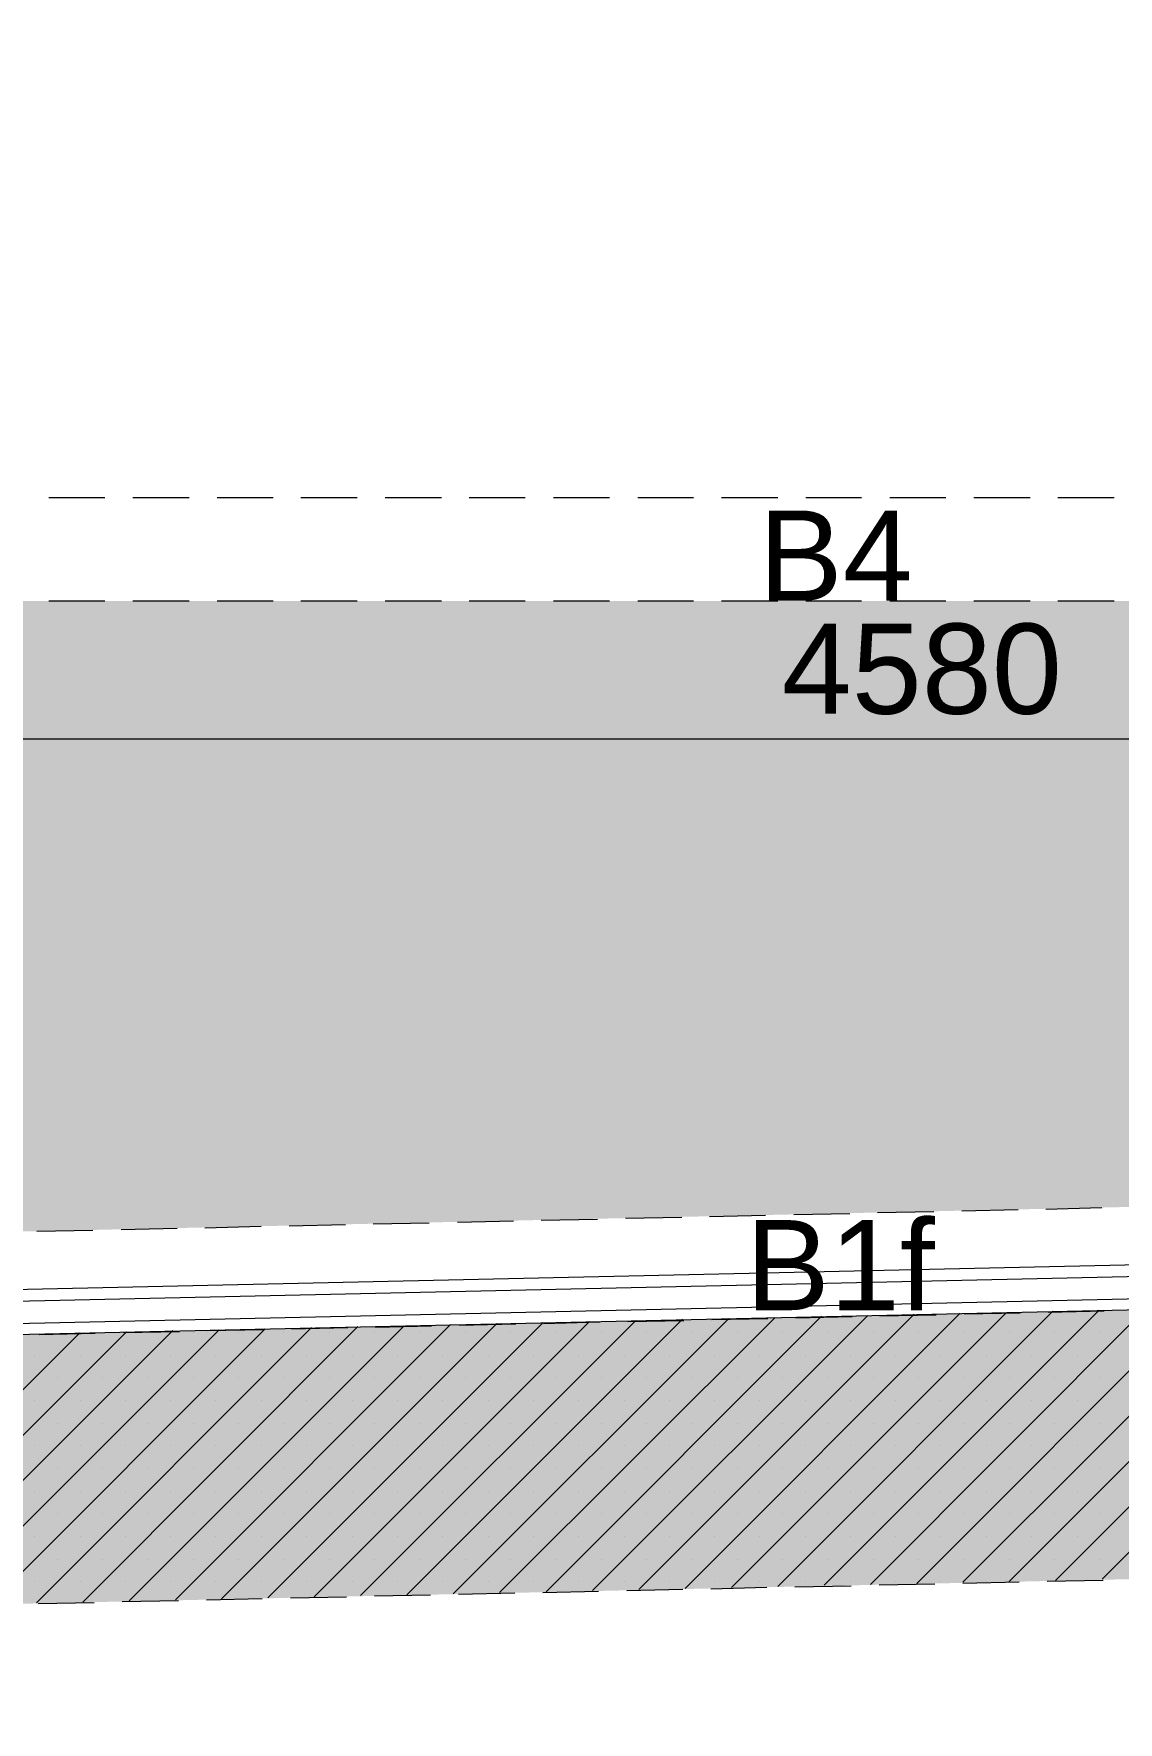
# Model space of a CAD drawing. Header units: millimetres. Extents: x -1303 to 98744, y -1303 to 90097.
# Drawn here: x 32673 to 35091, y 14373 to 18137 of the extents above; entities that cross this region are included whole.
import ezdxf

# ---------------------------------------------------------------- set-up
doc = ezdxf.new("R2010")
doc.units = ezdxf.units.MM
doc.layers.add('PDF_Geometry', color=7, linetype='Continuous')
doc.layers.add('PDF_Text', color=7, linetype='Continuous')
doc.layers.add('PDF_Solid Fills', color=192, linetype='Continuous', true_color=0xc2c0c0c0)
doc.styles.add('PDF ArialMT', font='arial.ttf')

msp = doc.modelspace()

# ---------------------------------------------------------------- hatches: boundary and pattern name
at = {"layer": 'PDF_Solid Fills', "true_color": 0x00007f}
h = msp.add_hatch(color=254, dxfattribs=at)
h.paths.add_polyline_path([(74624.31541, 16167.67383), (74624.31541, 15567.81796), (9799.46285, 14130.21454), (9804.28731, 14730.15409)], flags=0)
h.paths.add_polyline_path([(7404.275, 37242.73593), (8004.29925, 37242.73593), (8004.29925, 16872.72168), (7404.275, 16872.72168)], flags=0)
h.paths.add_polyline_path([(8004.29925, 16872.72168), (7983.4807, 16679.51365), (7983.31127, 16481.90264), (8004.55339, 16283.02302), (8047.46016, 16086.42856), (8111.52536, 15895.75776), (8195.3089, 15714.14292), (8297.03284, 15544.62953), (8413.99157, 15389.5038), (8546.60657, 15247.57974), (8696.06174, 15118.18072), (8860.41285, 15004.26957), (9037.28897, 14908.29987), (9223.47415, 14832.13321), (9415.6677, 14776.86981), (9610.40055, 14743.01796), (9804.28731, 14730.15409), (9799.46285, 14130.21454), (9584.16557, 14140.28601), (9363.53556, 14170.83718), (9140.28256, 14223.64598), (8917.70726, 14299.55851), (8699.36241, 14399.25246), (8488.88858, 14522.21955), (8289.92424, 14667.61267), (8106.02423, 14833.65595), (7940.23508, 15017.64068), (7795.09507, 15216.68973), (7672.21268, 15427.33299), (7572.77287, 15645.76255), (7497.02977, 15868.42256), (7444.47407, 16091.67659), (7414.09232, 16312.38925), (7404.275, 16527.68859), (7404.275, 16872.72168), (8004.29925, 16872.72168)], flags=0)
h.paths.add_polyline_path([(7194.30944, 37692.71099), (7194.30944, 80672.7138), (7694.3009, 80672.7138), (7694.3009, 37692.71099)], flags=0)
h = msp.add_hatch(color=254, dxfattribs=at)
h.paths.add_polyline_path([(12814.30857, 16872.72168), (12814.30857, 15026.95077), (9799.20871, 14960.09316), (9658.30121, 14967.03233), (9514.00728, 14987.42836), (9368.02118, 15022.38044), (9222.54335, 15072.39683), (9079.77321, 15137.90008), (8942.25007, 15218.63604), (8812.34276, 15314.0138), (8692.25382, 15422.7637), (8584.01219, 15543.36091), (8489.14272, 15673.68971), (8408.99871, 15811.5517), (8344.08741, 15954.57597), (8294.664, 16100.30898), (8260.38859, 16246.37773), (8240.58554, 16390.84108), (8234.23832, 16531.75065), (8234.23832, 16872.72168)], flags=0)
h.paths.add_polyline_path([(22479.26705, 17272.68137), (22479.26705, 15241.31724), (19209.26177, 15168.7901), (19209.26177, 17272.68137)], flags=0)
h.paths.add_polyline_path([(25959.23687, 17272.68137), (25959.23687, 15322.73089), (22709.2898, 15246.39481), (22709.2898, 17272.68137)], flags=0)
h.paths.add_polyline_path([(32124.25101, 18282.73679), (32124.25101, 15455.26118), (26189.25962, 15327.89318), (26189.25962, 18282.73679)], flags=0)
h.paths.add_polyline_path([(36934.25928, 16872.72168), (36934.25928, 15561.8943), (32354.27376, 15460.33875), (32354.27376, 16872.72168)], flags=0)
h.paths.add_polyline_path([(50274.26033, 16872.72168), (50274.26033, 15857.75915), (45694.27273, 15756.20359), (45694.27273, 16872.72168)], flags=0)
h.paths.add_polyline_path([(59929.31471, 17272.68137), (59929.31471, 16071.87252), (56669.29721, 15999.59848), (56669.29721, 17272.68137)], flags=0)
h.paths.add_polyline_path([(63419.27024, 17272.68137), (63419.27024, 16149.30779), (60159.25274, 16076.95111), (60159.25274, 17272.68137)], flags=0)
h.paths.add_polyline_path([(69584.28231, 18282.73679), (69584.28231, 16285.98588), (63649.29506, 16154.3864), (63649.29506, 18282.73679)], flags=0)
h.paths.add_polyline_path([(74394.29472, 16872.72168), (74394.29472, 16409.62861), (69814.31126, 16291.06242), (69814.31126, 16872.72168)], flags=0)
h.paths.add_polyline_path([(18979.23903, 18282.73679), (18979.23903, 15163.7115), (13044.24764, 15027.79686), (13044.24764, 18282.73679), (18944.28591, 18282.73679)], flags=0)
h.paths.add_polyline_path([(56439.27239, 18282.73679), (56439.27239, 15994.4362), (50504.281, 15862.83775), (50504.281, 18282.73679)], flags=0)

# ---------------------------------------------------------------- linework, layer by layer
at = {"layer": 'PDF_Geometry', "color": 9, "lineweight": 0, "true_color": 0xc0c0c0}
msp.add_lwpolyline([(73543.76698, 33926.94469), (73593.70177, 33827.08339), (73593.70177, 33926.94469), (74523.7764, 33926.94469), (74523.7764, 34597.21299), (74623.6377, 34597.21299), (74623.6377, 16267.28307), (9842.20122, 14831.96378, -0.0040587119), (9814.553, 14831.94622, -0.4141989555), (8103.90849, 16521.17195), (8103.90849, 13152.0657)], format="xyb", dxfattribs=at)
at = {"layer": 'PDF_Geometry', "color": 157, "lineweight": 0, "true_color": 0x3f5f7f}
for points in [[(32830.9931, 17102.57706), (32706.58796, 17102.57706)], [(33018.87046, 17102.57706), (32893.61819, 17102.57706)], [(33206.74781, 17102.57706), (33081.49555, 17102.57706)], [(33393.77805, 17102.57706), (33268.52785, 17102.57706)], [(33581.65747, 17102.57706), (33456.40727, 17102.57706)], [(33768.68977, 17102.57706), (33643.43545, 17102.57706)], [(33956.56506, 17102.57706), (33831.31487, 17102.57706)], [(34143.59736, 17102.57706), (34019.19429, 17102.57706)], [(34331.47679, 17102.57706), (34206.22246, 17102.57706)], [(34518.50908, 17102.57706), (34394.10188, 17102.57706)], [(34706.38437, 17102.57706), (34581.13419, 17102.57706)], [(34894.2638, 17102.57706), (34769.00948, 17102.57706)], [(35081.2961, 17102.57706), (34956.04177, 17102.57706)], [(32830.9931, 16872.38489), (32706.58796, 16872.38489)], [(33018.87046, 16872.38489), (32893.61819, 16872.38489)], [(33206.74781, 16872.38489), (33081.49555, 16872.38489)], [(33393.77805, 16872.38489), (33268.52785, 16872.38489)], [(33581.65747, 16872.38489), (33456.40727, 16872.38489)], [(33768.68977, 16872.38489), (33643.43545, 16872.38489)], [(33956.56506, 16872.38489), (33831.31487, 16872.38489)], [(34143.59736, 16872.38489), (34019.19429, 16872.38489)], [(34331.47679, 16872.38489), (34206.22246, 16872.38489)], [(34518.50908, 16872.38489), (34394.10188, 16872.38489)], [(34706.38437, 16872.38489), (34581.13419, 16872.38489)], [(34894.2638, 16872.38489), (34769.00948, 16872.38489)], [(35081.2961, 16872.38489), (34956.04177, 16872.38489)], [(34554.05105, 15509.00079), (34679.30537, 15511.54009)], [(34741.93048, 15513.23227), (34867.18066, 15515.77157)], [(34928.96277, 15516.61766), (35054.21297, 15520.00305)], [(32867.38425, 15470.91745), (32992.63444, 15474.30284)], [(33054.41448, 15475.14894), (33179.66675, 15478.53432)], [(33242.29184, 15479.38042), (33367.54617, 15482.76581)], [(33429.32414, 15483.6119), (33554.57434, 15486.1512)], [(33617.20356, 15487.84338), (33742.45376, 15490.38268)], [(33804.23174, 15492.07486), (33929.48606, 15494.61417)], [(33992.11116, 15496.30634), (34117.36135, 15498.84565)], [(34179.14346, 15500.53782), (34304.39365, 15503.07713)], [(34367.01875, 15504.76931), (34492.27308, 15507.30861)], [(32679.50483, 15467.53207), (32804.75709, 15470.07136)], [(34747.00907, 15283.0401), (34872.25927, 15285.57837)], [(34934.03725, 15287.27158), (35059.29157, 15289.80985)], [(33059.49309, 15245.80285), (33184.74535, 15248.34112)], [(33247.37045, 15250.03433), (33372.62064, 15252.5726)], [(33434.40275, 15253.41973), (33559.65294, 15256.80409)], [(33622.27804, 15257.65121), (33747.53237, 15261.03557)], [(33809.31034, 15261.88269), (33934.56466, 15265.26705)], [(33997.18976, 15266.11417), (34122.43995, 15268.65245)], [(34184.22206, 15270.34566), (34309.47226, 15272.88393)], [(34372.09735, 15274.57714), (34497.35168, 15277.11541)], [(34559.12965, 15278.80862), (34684.37985, 15281.34689)], [(32684.58343, 15237.33989), (32809.83569, 15239.87816)], [(32872.46079, 15241.57137), (32997.71305, 15244.10964)]]:
    msp.add_lwpolyline(points, dxfattribs=at)
at = {"layer": 'PDF_Geometry', "color": 122, "lineweight": 0, "true_color": 0x00b88a}
msp.add_lwpolyline([(32393.45835, 16565.17894), (32373.99312, 16565.17894), (36913.52751, 16565.17894), (36894.06021, 16565.17894)], dxfattribs=at)
at = {"layer": 'PDF_Geometry', "color": 9, "lineweight": 0, "true_color": 0xc0c0c0}
for points in [[(32528.86575, 15309.27507), (40843.72653, 15493.76704)], [(32528.86575, 15259.34339), (40843.72653, 15443.83639)], [(32528.86575, 15234.80059), (40843.72653, 15419.29359)]]:
    msp.add_lwpolyline(points, dxfattribs=at)
at = {"layer": 'PDF_Geometry', "lineweight": 0}
for points in [[(34124.98132, 14671.16749), (34738.54611, 15284.73228)], [(34228.22699, 14672.85966), (34841.79178, 15286.42446)], [(34331.47679, 14675.39897), (34945.04158, 15288.96376)], [(34434.72245, 14677.93827), (35048.28724, 15291.50306)], [(34537.97225, 14679.63045), (35151.53704, 15294.04133)], [(34641.22204, 14682.16975), (35254.78683, 15295.73454)], [(34744.46771, 14684.70802), (35358.87962, 15298.27281)], [(34847.71751, 14686.40123), (35462.12942, 15300.81211)], [(34950.96317, 14688.93951), (35565.37508, 15302.5043)], [(35055.06009, 14691.4788), (35668.62488, 15305.04359)], [(32471.31719, 14633.93025), (33085.72703, 15247.49504)], [(32575.41204, 14636.46954), (33188.97683, 15250.03433)], [(32678.65977, 14639.00781), (33292.22456, 15252.5726)], [(32781.9075, 14640.70102), (33395.47229, 15255.11191)], [(32885.15523, 14643.2393), (33498.72209, 15256.80409)], [(32988.40296, 14645.7786), (33601.96775, 15259.34339)], [(33091.65276, 14647.47078), (33705.21755, 15261.88269)], [(33194.90049, 14650.01008), (33808.46322, 15263.57487)], [(33298.14822, 14652.54938), (33911.71301, 15266.11417)], [(33401.39802, 14655.08765), (34014.96281, 15268.65245)], [(33504.64368, 14656.78087), (34119.0556, 15271.19174)], [(33607.89348, 14659.31914), (34222.30539, 15272.88393)], [(33711.13915, 14661.85843), (34325.55106, 15275.42322)], [(33815.23607, 14663.55062), (34428.80086, 15277.96149)], [(33918.48173, 14666.08991), (34532.04652, 15279.6547)], [(34021.73153, 14668.62818), (34635.29632, 15282.19297)], [(32161.57193, 14627.1605), (32775.13672, 15240.72529)], [(32264.81966, 14629.69877), (32879.23157, 15243.26356)], [(32368.06946, 14632.23806), (32982.4793, 15245.80285)], [(32826.76162, 15241.57137), (32826.76162, 15241.57137)], [(32927.47004, 15241.57137), (32927.47004, 15241.57137)], [(33029.0256, 15241.57137), (33029.0256, 15241.57137)], [(33129.7361, 15241.57137), (33129.7361, 15241.57137)], [(33230.44452, 15241.57137), (33230.44452, 15241.57137)], [(33332.00007, 15241.57137), (33332.00007, 15241.57137)], [(33432.7085, 15241.57137), (33432.7085, 15241.57137)], [(33534.26405, 15241.57137), (33534.26405, 15241.57137)], [(33634.97248, 15241.57137), (33634.97248, 15241.57137)], [(33735.68504, 15241.57137), (33735.68504, 15241.57137)], [(33837.24059, 15241.57137), (33837.24059, 15241.57137)], [(33937.94903, 15241.57137), (33937.94903, 15241.57137)], [(34039.50458, 15241.57137), (34039.50458, 15241.57137)], [(34140.213, 15241.57137), (34140.213, 15241.57137)], [(34240.92143, 15241.57137), (34240.92143, 15241.57137)], [(34342.47698, 15241.57137), (34342.47698, 15241.57137)], [(34443.18542, 15241.57137), (34443.18542, 15241.57137)], [(34543.89797, 15241.57137), (34543.89797, 15241.57137)], [(34645.45352, 15241.57137), (34645.45352, 15241.57137)], [(34746.16196, 15241.57137), (34746.16196, 15241.57137)], [(34847.71751, 15241.57137), (34847.71751, 15241.57137)], [(34948.42593, 15241.57137), (34948.42593, 15241.57137)], [(35049.13436, 15241.57137), (35049.13436, 15241.57137)], [(32675.27334, 15190.7936), (32675.27334, 15190.7936)], [(32775.98384, 15190.7936), (32775.98384, 15190.7936)], [(32877.53939, 15190.7936), (32877.53939, 15190.7936)], [(32978.24782, 15190.7936), (32978.24782, 15190.7936)], [(33078.95832, 15190.7936), (33078.95832, 15190.7936)], [(33180.51387, 15190.7936), (33180.51387, 15190.7936)], [(33281.2223, 15190.7936), (33281.2223, 15190.7936)], [(33382.77785, 15190.7936), (33382.77785, 15190.7936)], [(33483.48627, 15190.7936), (33483.48627, 15190.7936)], [(33584.19471, 15190.7936), (33584.19471, 15190.7936)], [(33685.75026, 15190.7936), (33685.75026, 15190.7936)], [(33786.46282, 15190.7936), (33786.46282, 15190.7936)], [(33887.17125, 15190.7936), (33887.17125, 15190.7936)], [(33988.7268, 15190.7936), (33988.7268, 15190.7936)], [(34089.43523, 15190.7936), (34089.43523, 15190.7936)], [(34190.99078, 15190.7936), (34190.99078, 15190.7936)], [(34291.6992, 15190.7936), (34291.6992, 15190.7936)], [(34392.40764, 15190.7936), (34392.40764, 15190.7936)], [(34493.96319, 15190.7936), (34493.96319, 15190.7936)], [(34594.67575, 15190.7936), (34594.67575, 15190.7936)], [(34695.38418, 15190.7936), (34695.38418, 15190.7936)], [(34796.93973, 15190.7936), (34796.93973, 15190.7936)], [(34897.64816, 15190.7936), (34897.64816, 15190.7936)], [(34999.20371, 15190.7936), (34999.20371, 15190.7936)], [(32726.05112, 15140.86191), (32726.05112, 15140.86191)], [(32826.76162, 15140.86191), (32826.76162, 15140.86191)], [(32927.47004, 15140.86191), (32927.47004, 15140.86191)], [(33029.0256, 15140.86191), (33029.0256, 15140.86191)], [(33129.7361, 15140.86191), (33129.7361, 15140.86191)], [(33230.44452, 15140.86191), (33230.44452, 15140.86191)], [(33332.00007, 15140.86191), (33332.00007, 15140.86191)], [(33432.7085, 15140.86191), (33432.7085, 15140.86191)], [(33534.26405, 15140.86191), (33534.26405, 15140.86191)], [(33634.97248, 15140.86191), (33634.97248, 15140.86191)], [(33735.68504, 15140.86191), (33735.68504, 15140.86191)], [(33837.24059, 15140.86191), (33837.24059, 15140.86191)], [(33937.94903, 15140.86191), (33937.94903, 15140.86191)], [(34039.50458, 15140.86191), (34039.50458, 15140.86191)], [(34140.213, 15140.86191), (34140.213, 15140.86191)], [(34240.92143, 15140.86191), (34240.92143, 15140.86191)], [(34342.47698, 15140.86191), (34342.47698, 15140.86191)], [(34443.18542, 15140.86191), (34443.18542, 15140.86191)], [(34543.89797, 15140.86191), (34543.89797, 15140.86191)], [(34645.45352, 15140.86191), (34645.45352, 15140.86191)], [(34746.16196, 15140.86191), (34746.16196, 15140.86191)], [(34847.71751, 15140.86191), (34847.71751, 15140.86191)], [(34948.42593, 15140.86191), (34948.42593, 15140.86191)], [(35049.13436, 15140.86191), (35049.13436, 15140.86191)], [(32675.27334, 15090.08414), (32675.27334, 15090.08414)], [(32775.98384, 15090.08414), (32775.98384, 15090.08414)], [(32877.53939, 15090.08414), (32877.53939, 15090.08414)], [(32978.24782, 15090.08414), (32978.24782, 15090.08414)], [(33078.95832, 15090.08414), (33078.95832, 15090.08414)], [(33180.51387, 15090.08414), (33180.51387, 15090.08414)], [(33281.2223, 15090.08414), (33281.2223, 15090.08414)], [(33382.77785, 15090.08414), (33382.77785, 15090.08414)], [(33483.48627, 15090.08414), (33483.48627, 15090.08414)], [(33584.19471, 15090.08414), (33584.19471, 15090.08414)], [(33685.75026, 15090.08414), (33685.75026, 15090.08414)], [(33786.46282, 15090.08414), (33786.46282, 15090.08414)], [(33887.17125, 15090.08414), (33887.17125, 15090.08414)], [(33988.7268, 15090.08414), (33988.7268, 15090.08414)], [(34089.43523, 15090.08414), (34089.43523, 15090.08414)], [(34190.99078, 15090.08414), (34190.99078, 15090.08414)], [(34291.6992, 15090.08414), (34291.6992, 15090.08414)], [(34392.40764, 15090.08414), (34392.40764, 15090.08414)], [(34493.96319, 15090.08414), (34493.96319, 15090.08414)], [(34594.67575, 15090.08414), (34594.67575, 15090.08414)], [(34695.38418, 15090.08414), (34695.38418, 15090.08414)], [(34796.93973, 15090.08414), (34796.93973, 15090.08414)], [(34897.64816, 15090.08414), (34897.64816, 15090.08414)], [(34999.20371, 15090.08414), (34999.20371, 15090.08414)], [(32726.05112, 15039.30636), (32726.05112, 15039.30636)], [(32826.76162, 15039.30636), (32826.76162, 15039.30636)], [(32927.47004, 15039.30636), (32927.47004, 15039.30636)], [(33029.0256, 15039.30636), (33029.0256, 15039.30636)], [(33129.7361, 15039.30636), (33129.7361, 15039.30636)], [(33230.44452, 15039.30636), (33230.44452, 15039.30636)], [(33332.00007, 15039.30636), (33332.00007, 15039.30636)], [(33432.7085, 15039.30636), (33432.7085, 15039.30636)], [(33534.26405, 15039.30636), (33534.26405, 15039.30636)], [(33634.97248, 15039.30636), (33634.97248, 15039.30636)], [(33735.68504, 15039.30636), (33735.68504, 15039.30636)], [(33837.24059, 15039.30636), (33837.24059, 15039.30636)], [(33937.94903, 15039.30636), (33937.94903, 15039.30636)], [(34039.50458, 15039.30636), (34039.50458, 15039.30636)], [(34140.213, 15039.30636), (34140.213, 15039.30636)], [(34240.92143, 15039.30636), (34240.92143, 15039.30636)], [(34342.47698, 15039.30636), (34342.47698, 15039.30636)], [(34443.18542, 15039.30636), (34443.18542, 15039.30636)], [(34543.89797, 15039.30636), (34543.89797, 15039.30636)], [(34645.45352, 15039.30636), (34645.45352, 15039.30636)], [(34746.16196, 15039.30636), (34746.16196, 15039.30636)], [(34847.71751, 15039.30636), (34847.71751, 15039.30636)], [(34948.42593, 15039.30636), (34948.42593, 15039.30636)], [(35049.13436, 15039.30636), (35049.13436, 15039.30636)], [(32675.27334, 14989.37468), (32675.27334, 14989.37468)], [(32775.98384, 14989.37468), (32775.98384, 14989.37468)], [(32877.53939, 14989.37468), (32877.53939, 14989.37468)], [(32978.24782, 14989.37468), (32978.24782, 14989.37468)], [(33078.95832, 14989.37468), (33078.95832, 14989.37468)], [(33180.51387, 14989.37468), (33180.51387, 14989.37468)], [(33281.2223, 14989.37468), (33281.2223, 14989.37468)], [(33382.77785, 14989.37468), (33382.77785, 14989.37468)], [(33483.48627, 14989.37468), (33483.48627, 14989.37468)], [(33584.19471, 14989.37468), (33584.19471, 14989.37468)], [(33685.75026, 14989.37468), (33685.75026, 14989.37468)], [(33786.46282, 14989.37468), (33786.46282, 14989.37468)], [(33887.17125, 14989.37468), (33887.17125, 14989.37468)], [(33988.7268, 14989.37468), (33988.7268, 14989.37468)], [(34089.43523, 14989.37468), (34089.43523, 14989.37468)], [(34190.99078, 14989.37468), (34190.99078, 14989.37468)], [(34291.6992, 14989.37468), (34291.6992, 14989.37468)], [(34392.40764, 14989.37468), (34392.40764, 14989.37468)], [(34493.96319, 14989.37468), (34493.96319, 14989.37468)], [(34594.67575, 14989.37468), (34594.67575, 14989.37468)], [(34695.38418, 14989.37468), (34695.38418, 14989.37468)], [(34796.93973, 14989.37468), (34796.93973, 14989.37468)], [(34897.64816, 14989.37468), (34897.64816, 14989.37468)], [(34999.20371, 14989.37468), (34999.20371, 14989.37468)], [(32726.05112, 14938.5969), (32726.05112, 14938.5969)], [(32826.76162, 14938.5969), (32826.76162, 14938.5969)], [(32927.47004, 14938.5969), (32927.47004, 14938.5969)], [(33029.0256, 14938.5969), (33029.0256, 14938.5969)], [(33129.7361, 14938.5969), (33129.7361, 14938.5969)], [(33230.44452, 14938.5969), (33230.44452, 14938.5969)], [(33332.00007, 14938.5969), (33332.00007, 14938.5969)], [(33432.7085, 14938.5969), (33432.7085, 14938.5969)], [(33534.26405, 14938.5969), (33534.26405, 14938.5969)], [(33634.97248, 14938.5969), (33634.97248, 14938.5969)], [(33735.68504, 14938.5969), (33735.68504, 14938.5969)], [(33837.24059, 14938.5969), (33837.24059, 14938.5969)], [(33937.94903, 14938.5969), (33937.94903, 14938.5969)], [(34039.50458, 14938.5969), (34039.50458, 14938.5969)], [(34140.213, 14938.5969), (34140.213, 14938.5969)], [(34240.92143, 14938.5969), (34240.92143, 14938.5969)], [(34342.47698, 14938.5969), (34342.47698, 14938.5969)], [(34443.18542, 14938.5969), (34443.18542, 14938.5969)], [(34543.89797, 14938.5969), (34543.89797, 14938.5969)], [(34645.45352, 14938.5969), (34645.45352, 14938.5969)], [(34746.16196, 14938.5969), (34746.16196, 14938.5969)], [(34847.71751, 14938.5969), (34847.71751, 14938.5969)], [(34948.42593, 14938.5969), (34948.42593, 14938.5969)], [(35049.13436, 14938.5969), (35049.13436, 14938.5969)], [(32675.27334, 14887.81913), (32675.27334, 14887.81913)], [(32775.98384, 14887.81913), (32775.98384, 14887.81913)], [(32877.53939, 14887.81913), (32877.53939, 14887.81913)], [(32978.24782, 14887.81913), (32978.24782, 14887.81913)], [(33078.95832, 14887.81913), (33078.95832, 14887.81913)], [(33180.51387, 14887.81913), (33180.51387, 14887.81913)], [(33281.2223, 14887.81913), (33281.2223, 14887.81913)], [(33382.77785, 14887.81913), (33382.77785, 14887.81913)], [(33483.48627, 14887.81913), (33483.48627, 14887.81913)], [(33584.19471, 14887.81913), (33584.19471, 14887.81913)], [(33685.75026, 14887.81913), (33685.75026, 14887.81913)], [(33786.46282, 14887.81913), (33786.46282, 14887.81913)], [(33887.17125, 14887.81913), (33887.17125, 14887.81913)], [(33988.7268, 14887.81913), (33988.7268, 14887.81913)], [(34089.43523, 14887.81913), (34089.43523, 14887.81913)], [(34190.99078, 14887.81913), (34190.99078, 14887.81913)], [(34291.6992, 14887.81913), (34291.6992, 14887.81913)], [(34392.40764, 14887.81913), (34392.40764, 14887.81913)], [(34493.96319, 14887.81913), (34493.96319, 14887.81913)], [(34594.67575, 14887.81913), (34594.67575, 14887.81913)], [(34695.38418, 14887.81913), (34695.38418, 14887.81913)], [(34796.93973, 14887.81913), (34796.93973, 14887.81913)], [(34897.64816, 14887.81913), (34897.64816, 14887.81913)], [(34999.20371, 14887.81913), (34999.20371, 14887.81913)], [(32726.05112, 14837.88744), (32726.05112, 14837.88744)], [(32826.76162, 14837.88744), (32826.76162, 14837.88744)], [(32927.47004, 14837.88744), (32927.47004, 14837.88744)], [(33029.0256, 14837.88744), (33029.0256, 14837.88744)], [(33129.7361, 14837.88744), (33129.7361, 14837.88744)], [(33230.44452, 14837.88744), (33230.44452, 14837.88744)], [(33332.00007, 14837.88744), (33332.00007, 14837.88744)], [(33432.7085, 14837.88744), (33432.7085, 14837.88744)], [(33534.26405, 14837.88744), (33534.26405, 14837.88744)], [(33634.97248, 14837.88744), (33634.97248, 14837.88744)], [(33735.68504, 14837.88744), (33735.68504, 14837.88744)], [(33837.24059, 14837.88744), (33837.24059, 14837.88744)], [(33937.94903, 14837.88744), (33937.94903, 14837.88744)], [(34039.50458, 14837.88744), (34039.50458, 14837.88744)], [(34140.213, 14837.88744), (34140.213, 14837.88744)], [(34240.92143, 14837.88744), (34240.92143, 14837.88744)], [(34342.47698, 14837.88744), (34342.47698, 14837.88744)], [(34443.18542, 14837.88744), (34443.18542, 14837.88744)], [(34543.89797, 14837.88744), (34543.89797, 14837.88744)], [(34645.45352, 14837.88744), (34645.45352, 14837.88744)], [(34746.16196, 14837.88744), (34746.16196, 14837.88744)], [(34847.71751, 14837.88744), (34847.71751, 14837.88744)], [(34948.42593, 14837.88744), (34948.42593, 14837.88744)], [(35049.13436, 14837.88744), (35049.13436, 14837.88744)], [(32675.27334, 14787.10966), (32675.27334, 14787.10966)], [(32775.98384, 14787.10966), (32775.98384, 14787.10966)], [(32877.53939, 14787.10966), (32877.53939, 14787.10966)], [(32978.24782, 14787.10966), (32978.24782, 14787.10966)], [(33078.95832, 14787.10966), (33078.95832, 14787.10966)], [(33180.51387, 14787.10966), (33180.51387, 14787.10966)], [(33281.2223, 14787.10966), (33281.2223, 14787.10966)], [(33382.77785, 14787.10966), (33382.77785, 14787.10966)], [(33483.48627, 14787.10966), (33483.48627, 14787.10966)], [(33584.19471, 14787.10966), (33584.19471, 14787.10966)], [(33685.75026, 14787.10966), (33685.75026, 14787.10966)], [(33786.46282, 14787.10966), (33786.46282, 14787.10966)], [(33887.17125, 14787.10966), (33887.17125, 14787.10966)], [(33988.7268, 14787.10966), (33988.7268, 14787.10966)], [(34089.43523, 14787.10966), (34089.43523, 14787.10966)], [(34190.99078, 14787.10966), (34190.99078, 14787.10966)], [(34291.6992, 14787.10966), (34291.6992, 14787.10966)], [(34392.40764, 14787.10966), (34392.40764, 14787.10966)], [(34493.96319, 14787.10966), (34493.96319, 14787.10966)], [(34594.67575, 14787.10966), (34594.67575, 14787.10966)], [(34695.38418, 14787.10966), (34695.38418, 14787.10966)], [(34796.93973, 14787.10966), (34796.93973, 14787.10966)], [(34897.64816, 14787.10966), (34897.64816, 14787.10966)], [(34999.20371, 14787.10966), (34999.20371, 14787.10966)], [(32726.05112, 14736.33188), (32726.05112, 14736.33188)], [(32826.76162, 14736.33188), (32826.76162, 14736.33188)], [(32927.47004, 14736.33188), (32927.47004, 14736.33188)], [(33029.0256, 14736.33188), (33029.0256, 14736.33188)], [(33129.7361, 14736.33188), (33129.7361, 14736.33188)], [(33230.44452, 14736.33188), (33230.44452, 14736.33188)], [(33332.00007, 14736.33188), (33332.00007, 14736.33188)], [(33432.7085, 14736.33188), (33432.7085, 14736.33188)], [(33534.26405, 14736.33188), (33534.26405, 14736.33188)], [(33634.97248, 14736.33188), (33634.97248, 14736.33188)], [(33735.68504, 14736.33188), (33735.68504, 14736.33188)], [(33837.24059, 14736.33188), (33837.24059, 14736.33188)], [(33937.94903, 14736.33188), (33937.94903, 14736.33188)], [(34039.50458, 14736.33188), (34039.50458, 14736.33188)], [(34140.213, 14736.33188), (34140.213, 14736.33188)], [(34240.92143, 14736.33188), (34240.92143, 14736.33188)], [(34342.47698, 14736.33188), (34342.47698, 14736.33188)], [(34443.18542, 14736.33188), (34443.18542, 14736.33188)], [(34543.89797, 14736.33188), (34543.89797, 14736.33188)], [(34645.45352, 14736.33188), (34645.45352, 14736.33188)], [(34746.16196, 14736.33188), (34746.16196, 14736.33188)], [(34847.71751, 14736.33188), (34847.71751, 14736.33188)], [(34948.42593, 14736.33188), (34948.42593, 14736.33188)], [(35049.13436, 14736.33188), (35049.13436, 14736.33188)], [(32675.27334, 14686.40123), (32675.27334, 14686.40123)], [(32775.98384, 14686.40123), (32775.98384, 14686.40123)], [(32877.53939, 14686.40123), (32877.53939, 14686.40123)], [(32978.24782, 14686.40123), (32978.24782, 14686.40123)], [(33078.95832, 14686.40123), (33078.95832, 14686.40123)], [(33180.51387, 14686.40123), (33180.51387, 14686.40123)], [(33281.2223, 14686.40123), (33281.2223, 14686.40123)], [(33382.77785, 14686.40123), (33382.77785, 14686.40123)], [(33483.48627, 14686.40123), (33483.48627, 14686.40123)], [(33584.19471, 14686.40123), (33584.19471, 14686.40123)], [(33685.75026, 14686.40123), (33685.75026, 14686.40123)], [(33786.46282, 14686.40123), (33786.46282, 14686.40123)], [(33887.17125, 14686.40123), (33887.17125, 14686.40123)], [(33988.7268, 14686.40123), (33988.7268, 14686.40123)], [(34089.43523, 14686.40123), (34089.43523, 14686.40123)], [(34190.99078, 14686.40123), (34190.99078, 14686.40123)], [(34291.6992, 14686.40123), (34291.6992, 14686.40123)], [(34392.40764, 14686.40123), (34392.40764, 14686.40123)], [(34493.96319, 14686.40123), (34493.96319, 14686.40123)], [(34594.67575, 14686.40123), (34594.67575, 14686.40123)], [(34695.38418, 14686.40123), (34695.38418, 14686.40123)], [(34744.46771, 14683.01584), (34869.72203, 14685.55411)], [(34796.93973, 14686.40123), (34796.93973, 14686.40123)], [(34932.34713, 14687.24732), (35056.75021, 14689.78559)], [(32869.92148, 14641.54712), (32995.17375, 14644.08642)], [(33057.80091, 14645.7786), (33182.20605, 14648.3179)], [(33244.83114, 14650.01008), (33370.0834, 14652.54938)], [(33432.7085, 14654.24156), (33557.11571, 14656.78087)], [(33619.7408, 14658.47304), (33744.991, 14661.01235)], [(33807.62022, 14661.85843), (33932.02329, 14665.24383)], [(33994.6484, 14666.08991), (34119.90272, 14669.47531)], [(34182.52782, 14670.32139), (34306.93502, 14673.70679)], [(34369.56012, 14674.55288), (34494.81031, 14677.09115)], [(34557.43541, 14678.78436), (34681.84261, 14681.32263)], [(32682.89125, 14637.31564), (32807.29639, 14639.85494)]]:
    msp.add_lwpolyline(points, dxfattribs=at)

# ---------------------------------------------------------------- texts
at = {"layer": 'PDF_Text', "color": 6, "char_height": 201.084641, "attachment_point": 4, "style": 'PDF ArialMT'}
for s, insert in [('B4', (34288.87446, 16973.76592)), ('B1f', (34259.96651, 15391.9151))]:
    msp.add_mtext(s, dxfattribs=dict(at, insert=insert))
at = {"layer": 'PDF_Text', "insert": (34340.22906, 16720.19774), "char_height": 201.084641, "attachment_point": 4, "style": 'PDF ArialMT'}
msp.add_mtext('4580', dxfattribs=at)

doc.saveas('drawing.dxf')
